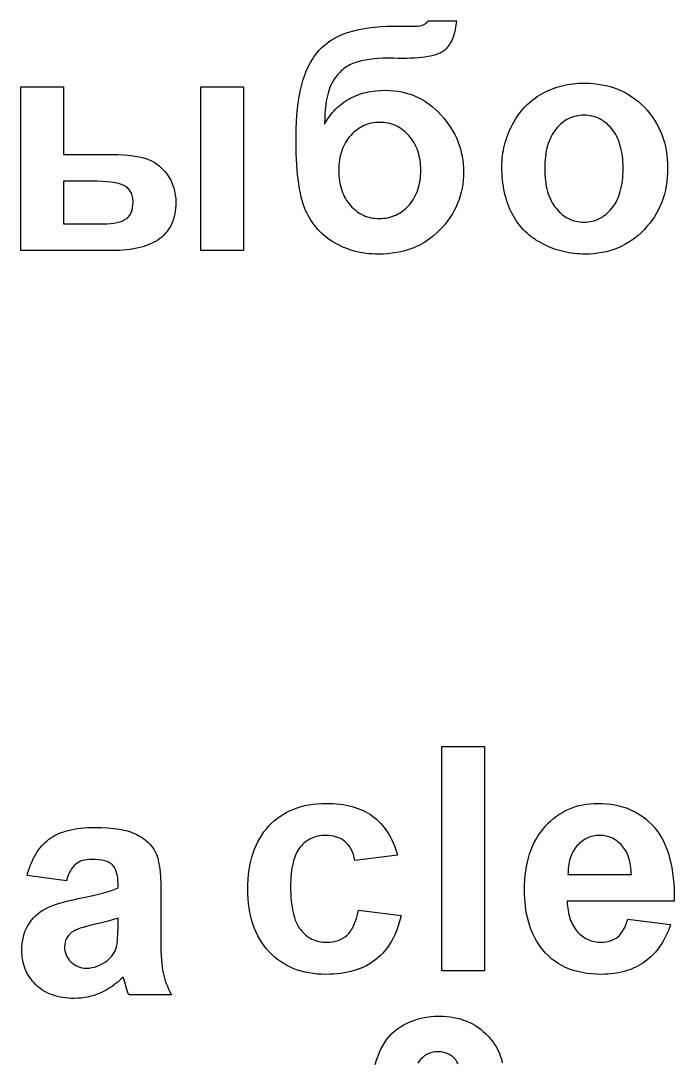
# Model space of a CAD drawing. Header units: metres. Extents: x -269 to 2726, y -36 to 1548.
# Drawn here: x -188.4 to -82.1, y 1047.6 to 1217.1 of the extents above; entities that cross this region are included whole.
import ezdxf

# ---------------------------------------------------------------- set-up
doc = ezdxf.new("R2010")
doc.units = ezdxf.units.M
doc.layers.add('Page1', color=7, linetype='CONTINUOUS')

msp = doc.modelspace()

# ---------------------------------------------------------------- linework, layer by layer
at = {"layer": 'Page1'}
for points in [[(-122.148384, 1217.083374), (-117.510704, 1217.083374), (-117.510704, 1217.083374), (-117.586418, 1216.354248), (-117.700356, 1215.670654), (-117.771652, 1215.345825), (-117.852501, 1215.032471), (-117.942902, 1214.730347), (-118.042854, 1214.439575), (-118.152367, 1214.160278), (-118.271431, 1213.892212), (-118.400047, 1213.63562), (-118.538216, 1213.390259), (-118.685936, 1213.156372), (-118.843216, 1212.933838), (-119.01004, 1212.722534), (-119.186424, 1212.522705), (-119.186424, 1212.522705), (-119.384178, 1212.334595), (-119.61512, 1212.158569), (-119.879257, 1211.994751), (-120.176575, 1211.84314), (-120.507088, 1211.703491), (-120.870781, 1211.57605), (-121.26767, 1211.460815), (-121.697746, 1211.357666), (-122.161011, 1211.266602), (-122.657471, 1211.187744), (-123.187111, 1211.120972), (-123.749947, 1211.066406), (-124.34597, 1211.023926), (-124.975174, 1210.99353), (-125.637573, 1210.975342), (-126.333168, 1210.969238), (-126.333168, 1210.969238), (-127.012512, 1210.976074), (-127.691864, 1210.99646), (-127.691864, 1210.99646), (-128.602188, 1210.99646), (-128.602188, 1210.99646), (-129.426071, 1210.984619), (-130.210678, 1210.949219), (-130.956024, 1210.890137), (-131.662079, 1210.807373), (-132.328873, 1210.70105), (-132.956375, 1210.571045), (-133.544617, 1210.417358), (-134.093582, 1210.240112), (-134.093582, 1210.240112), (-134.35524, 1210.140015), (-134.610916, 1210.028809), (-134.86058, 1209.906616), (-135.104248, 1209.773193), (-135.341934, 1209.628784), (-135.573608, 1209.473145), (-135.799286, 1209.306519), (-136.018967, 1209.128784), (-136.232651, 1208.939941), (-136.440338, 1208.740112), (-136.642029, 1208.529053), (-136.837723, 1208.306885), (-137.02742, 1208.07373), (-137.211121, 1207.829468), (-137.560516, 1207.307617), (-137.560516, 1207.307617), (-137.724152, 1207.025146), (-137.877625, 1206.721924), (-138.020935, 1206.397827), (-138.154099, 1206.052979), (-138.277115, 1205.687134), (-138.389969, 1205.300659), (-138.492661, 1204.893311), (-138.585205, 1204.465088), (-138.667587, 1204.016113), (-138.739822, 1203.546265), (-138.80191, 1203.055542), (-138.853836, 1202.544067), (-138.895599, 1202.011841), (-138.927216, 1201.458618), (-138.959976, 1200.289917), (-138.959976, 1200.289917), (-138.760483, 1200.629272), (-138.553787, 1200.957764), (-138.339859, 1201.275269), (-138.118713, 1201.581909), (-137.89035, 1201.877808), (-137.654785, 1202.16272), (-137.411987, 1202.436768), (-137.161972, 1202.699951), (-136.904739, 1202.952148), (-136.640289, 1203.193604), (-136.368622, 1203.424194), (-136.089737, 1203.643799), (-135.803635, 1203.852539), (-135.5103, 1204.050415), (-135.209763, 1204.237427), (-134.902008, 1204.413574), (-134.902008, 1204.413574), (-134.586929, 1204.578979), (-134.264404, 1204.733643), (-133.934464, 1204.877563), (-133.597092, 1205.010986), (-133.252289, 1205.133667), (-132.900055, 1205.245605), (-132.54039, 1205.347046), (-132.173294, 1205.437744), (-131.798767, 1205.5177), (-131.416809, 1205.587036), (-131.02742, 1205.645752), (-130.6306, 1205.693726), (-129.814682, 1205.75769), (-128.96904, 1205.779053), (-128.96904, 1205.779053), (-128.314697, 1205.763428), (-127.673004, 1205.716431), (-127.043961, 1205.638184), (-126.427567, 1205.528687), (-125.823822, 1205.387817), (-125.232727, 1205.215698), (-124.654282, 1205.012329), (-124.088486, 1204.777588), (-123.535339, 1204.511597), (-122.994843, 1204.214233), (-122.466995, 1203.88562), (-121.951797, 1203.525757), (-121.449249, 1203.134521), (-120.959351, 1202.712036), (-120.482094, 1202.258301), (-120.017494, 1201.773193), (-120.017494, 1201.773193), (-119.57354, 1201.267456), (-119.158226, 1200.751953), (-118.771553, 1200.22644), (-118.413528, 1199.691162), (-118.084137, 1199.145874), (-117.783394, 1198.590698), (-117.511292, 1198.025757), (-117.267838, 1197.450806), (-117.053017, 1196.865967), (-116.866844, 1196.271362), (-116.709312, 1195.666748), (-116.580421, 1195.052246), (-116.480171, 1194.427979), (-116.408569, 1193.793701), (-116.365601, 1193.149536), (-116.35128, 1192.495483), (-116.35128, 1192.495483), (-116.366234, 1191.814331), (-116.411079, 1191.145264), (-116.485825, 1190.488403), (-116.590469, 1189.843628), (-116.725014, 1189.21106), (-116.88945, 1188.590698), (-117.083794, 1187.982422), (-117.308029, 1187.38623), (-117.562164, 1186.802368), (-117.846199, 1186.230469), (-118.160133, 1185.670898), (-118.503967, 1185.123291), (-118.877693, 1184.588013), (-119.281319, 1184.064819), (-119.714851, 1183.553711), (-120.178276, 1183.054932), (-120.178276, 1183.054932), (-120.665794, 1182.577515), (-121.171608, 1182.130859), (-121.695717, 1181.715088), (-122.238113, 1181.330078), (-122.798805, 1180.97583), (-123.377792, 1180.652466), (-123.975067, 1180.359863), (-124.590637, 1180.098022), (-125.224503, 1179.867065), (-125.876656, 1179.666748), (-126.547104, 1179.497437), (-127.235847, 1179.358765), (-127.942886, 1179.250977), (-128.668213, 1179.17395), (-129.411835, 1179.127808), (-130.173752, 1179.112427), (-130.173752, 1179.112427), (-130.700165, 1179.120239), (-131.218521, 1179.144043), (-131.728821, 1179.183594), (-132.231033, 1179.238892), (-132.725189, 1179.310059), (-133.211273, 1179.397095), (-133.689301, 1179.499878), (-134.159256, 1179.61853), (-134.62114, 1179.75293), (-135.074951, 1179.903198), (-135.520706, 1180.069214), (-135.958389, 1180.251099), (-136.388016, 1180.448853), (-136.809555, 1180.662354), (-137.223038, 1180.891724), (-137.628448, 1181.136841), (-137.628448, 1181.136841), (-138.022675, 1181.395752), (-138.402588, 1181.66626), (-138.768188, 1181.948364), (-139.119476, 1182.242065), (-139.456451, 1182.547363), (-139.779129, 1182.86438), (-140.087479, 1183.192993), (-140.381516, 1183.533203), (-140.66124, 1183.885132), (-140.926651, 1184.248535), (-141.17775, 1184.623657), (-141.414551, 1185.010376), (-141.637024, 1185.408691), (-141.845184, 1185.818726), (-142.039047, 1186.240356), (-142.218582, 1186.673584), (-142.218582, 1186.673584), (-142.385574, 1187.130615), (-142.541809, 1187.623779), (-142.687256, 1188.152954), (-142.82193, 1188.718262), (-142.945831, 1189.31958), (-143.05896, 1189.957031), (-143.161316, 1190.630493), (-143.252884, 1191.340088), (-143.333694, 1192.085693), (-143.403732, 1192.867432), (-143.462982, 1193.685181), (-143.511459, 1194.539063), (-143.549179, 1195.429077), (-143.576111, 1196.355103), (-143.597656, 1198.315308), (-143.597656, 1198.315308), (-143.583847, 1199.487671), (-143.542389, 1200.618164), (-143.473312, 1201.706665), (-143.376587, 1202.753174), (-143.252228, 1203.75769), (-143.10025, 1204.720215), (-142.920624, 1205.640869), (-142.713379, 1206.519531), (-142.478485, 1207.356201), (-142.215958, 1208.151001), (-141.925812, 1208.903687), (-141.608017, 1209.614502), (-141.262589, 1210.283325), (-140.889542, 1210.910278), (-140.692642, 1211.208008), (-140.488846, 1211.495117), (-140.278137, 1211.771851), (-140.060516, 1212.038086), (-140.060516, 1212.038086), (-139.83429, 1212.295044), (-139.597763, 1212.543823), (-139.350937, 1212.784302), (-139.093796, 1213.016846), (-138.826355, 1213.241089), (-138.548599, 1213.457153), (-138.260544, 1213.665161), (-137.962189, 1213.86499), (-137.653519, 1214.056641), (-137.334549, 1214.240112), (-137.00528, 1214.415527), (-136.665695, 1214.582642), (-136.315811, 1214.741699), (-135.955612, 1214.892578), (-135.204315, 1215.169922), (-134.411789, 1215.414551), (-133.578049, 1215.626587), (-132.703094, 1215.80603), (-131.786911, 1215.952881), (-130.829514, 1216.067017), (-129.830887, 1216.14856), (-128.791046, 1216.19751), (-127.709976, 1216.213867), (-127.709976, 1216.213867), (-124.136604, 1216.213867), (-124.136604, 1216.213867), (-123.780586, 1216.227417), (-123.455276, 1216.268188), (-123.160683, 1216.336182), (-122.896797, 1216.431274), (-122.663628, 1216.553467), (-122.461166, 1216.703003), (-122.289421, 1216.879639), (-122.148384, 1217.083374)], [(-110.102005, 1193.401367), (-110.095383, 1193.839233), (-110.0755, 1194.275269), (-110.042374, 1194.709595), (-109.996002, 1195.142212), (-109.936371, 1195.572998), (-109.863487, 1196.001953), (-109.777359, 1196.429199), (-109.677979, 1196.854736), (-109.565346, 1197.278442), (-109.439468, 1197.700317), (-109.300331, 1198.120483), (-109.147949, 1198.53894), (-108.982315, 1198.955566), (-108.803429, 1199.370361), (-108.61129, 1199.783447), (-108.405899, 1200.194824), (-108.405899, 1200.194824), (-108.188362, 1200.599243), (-107.959763, 1200.991455), (-107.720108, 1201.371582), (-107.469391, 1201.739502), (-107.207619, 1202.095337), (-106.934792, 1202.438965), (-106.650909, 1202.770508), (-106.355972, 1203.089966), (-106.049973, 1203.397217), (-105.732918, 1203.692383), (-105.4048, 1203.975464), (-105.065636, 1204.246338), (-104.715408, 1204.505005), (-104.354118, 1204.751587), (-103.981781, 1204.986084), (-103.598381, 1205.208374), (-103.598381, 1205.208374), (-103.206604, 1205.417847), (-102.809135, 1205.613892), (-102.405968, 1205.796387), (-101.997101, 1205.965332), (-101.582542, 1206.120728), (-101.162285, 1206.262695), (-100.736328, 1206.391113), (-100.30468, 1206.505981), (-99.867332, 1206.6073), (-99.424286, 1206.69519), (-98.975548, 1206.769531), (-98.521111, 1206.830322), (-98.060974, 1206.877686), (-97.595139, 1206.911499), (-97.123611, 1206.931763), (-96.646393, 1206.938477), (-96.646393, 1206.938477), (-95.914246, 1206.923096), (-95.198776, 1206.877197), (-94.499992, 1206.800537), (-93.817894, 1206.693359), (-93.152481, 1206.55542), (-92.503746, 1206.386963), (-91.871696, 1206.187744), (-91.256332, 1205.958008), (-90.657646, 1205.69751), (-90.075645, 1205.406372), (-89.51033, 1205.084717), (-88.961693, 1204.7323), (-88.429741, 1204.349243), (-87.914467, 1203.935669), (-87.415886, 1203.491333), (-86.933983, 1203.016357), (-86.933983, 1203.016357), (-86.47522, 1202.518066), (-86.046051, 1202.00354), (-85.646484, 1201.472778), (-85.276512, 1200.926025), (-84.936142, 1200.362915), (-84.625366, 1199.783691), (-84.344185, 1199.188354), (-84.092606, 1198.576782), (-83.870628, 1197.949097), (-83.678238, 1197.305298), (-83.515457, 1196.645264), (-83.382263, 1195.968994), (-83.278671, 1195.276611), (-83.204681, 1194.567993), (-83.160286, 1193.843262), (-83.145485, 1193.102417), (-83.145485, 1193.102417), (-83.160423, 1192.355347), (-83.205246, 1191.624268), (-83.279945, 1190.909546), (-83.384529, 1190.210815), (-83.51899, 1189.52832), (-83.683334, 1188.861938), (-83.877563, 1188.21167), (-84.101669, 1187.577637), (-84.355652, 1186.959717), (-84.639519, 1186.35791), (-84.953262, 1185.772339), (-85.29689, 1185.202881), (-85.670403, 1184.649536), (-86.073792, 1184.112427), (-86.507065, 1183.591431), (-86.970215, 1183.086548), (-86.970215, 1183.086548), (-87.456047, 1182.605347), (-87.957352, 1182.155151), (-88.474144, 1181.735962), (-89.006416, 1181.3479), (-89.554169, 1180.990845), (-90.117393, 1180.664795), (-90.696106, 1180.369873), (-91.290298, 1180.105957), (-91.899971, 1179.873047), (-92.525116, 1179.671265), (-93.165749, 1179.500488), (-93.821861, 1179.360718), (-94.493446, 1179.252075), (-95.180519, 1179.174438), (-95.883072, 1179.12793), (-96.601097, 1179.112427), (-96.601097, 1179.112427), (-97.048195, 1179.118896), (-97.492744, 1179.138306), (-97.934746, 1179.170532), (-98.374199, 1179.21582), (-98.811104, 1179.274048), (-99.245461, 1179.345215), (-99.677269, 1179.429199), (-100.106537, 1179.526245), (-100.533249, 1179.636108), (-100.95742, 1179.759033), (-101.379036, 1179.894775), (-101.798111, 1180.043579), (-102.214638, 1180.2052), (-102.628616, 1180.379761), (-103.040047, 1180.567261), (-103.448929, 1180.7677), (-103.448929, 1180.7677), (-103.850426, 1180.980713), (-104.239693, 1181.205688), (-104.616737, 1181.442627), (-104.98156, 1181.69165), (-105.33416, 1181.952759), (-105.67453, 1182.22583), (-106.002678, 1182.510864), (-106.318604, 1182.807983), (-106.622307, 1183.117188), (-106.91378, 1183.438477), (-107.193024, 1183.771606), (-107.460052, 1184.116943), (-107.714851, 1184.474243), (-107.957428, 1184.843506), (-108.187775, 1185.224854), (-108.405899, 1185.618286), (-108.405899, 1185.618286), (-108.61129, 1186.023071), (-108.803429, 1186.438843), (-108.982315, 1186.865479), (-109.147949, 1187.302979), (-109.300331, 1187.751221), (-109.439468, 1188.210571), (-109.565346, 1188.680664), (-109.677979, 1189.161621), (-109.777359, 1189.653564), (-109.863487, 1190.15625), (-109.936371, 1190.669922), (-109.996002, 1191.194458), (-110.042374, 1191.729858), (-110.0755, 1192.276123), (-110.095383, 1192.833252), (-110.102005, 1193.401367)], [(-188.35997, 1206.358765), (-181.403458, 1206.358765), (-181.403458, 1195.344238), (-174.48317, 1195.344238), (-174.48317, 1195.344238), (-173.494293, 1195.334961), (-172.565704, 1195.307251), (-171.697418, 1195.260864), (-170.88942, 1195.195923), (-170.141708, 1195.112549), (-169.4543, 1195.010498), (-168.827164, 1194.890015), (-168.260345, 1194.750977), (-168.260345, 1194.750977), (-167.994583, 1194.671387), (-167.733994, 1194.580811), (-167.478561, 1194.47937), (-167.228302, 1194.366943), (-166.9832, 1194.243774), (-166.743271, 1194.109497), (-166.508499, 1193.964355), (-166.278915, 1193.80835), (-166.054474, 1193.641479), (-165.835205, 1193.463623), (-165.621109, 1193.27478), (-165.41217, 1193.075073), (-165.009796, 1192.642944), (-164.628098, 1192.167236), (-164.628098, 1192.167236), (-164.448212, 1191.915649), (-164.279922, 1191.658569), (-164.123245, 1191.395996), (-163.97818, 1191.12793), (-163.844727, 1190.85437), (-163.722855, 1190.575317), (-163.61261, 1190.290771), (-163.513962, 1190.00061), (-163.426926, 1189.705078), (-163.351486, 1189.403931), (-163.287659, 1189.097412), (-163.235428, 1188.785278), (-163.194809, 1188.467773), (-163.165802, 1188.144653), (-163.148392, 1187.81604), (-163.142578, 1187.481934), (-163.142578, 1187.481934), (-163.152771, 1187.004272), (-163.18335, 1186.541748), (-163.234299, 1186.094238), (-163.305634, 1185.661743), (-163.397339, 1185.244263), (-163.50943, 1184.841919), (-163.641907, 1184.45459), (-163.794754, 1184.082397), (-163.967987, 1183.72522), (-164.161606, 1183.383057), (-164.375595, 1183.055908), (-164.60997, 1182.743896), (-164.864731, 1182.446899), (-165.139862, 1182.165039), (-165.435379, 1181.898193), (-165.751282, 1181.646362), (-165.751282, 1181.646362), (-166.08754, 1181.409668), (-166.444138, 1181.188354), (-166.821091, 1180.982178), (-167.218384, 1180.791382), (-167.636032, 1180.615845), (-168.07402, 1180.455444), (-168.532349, 1180.310425), (-169.011017, 1180.180664), (-169.51004, 1180.066162), (-170.029404, 1179.966919), (-170.569107, 1179.882935), (-171.129166, 1179.814209), (-171.709564, 1179.760864), (-172.310318, 1179.722656), (-172.931396, 1179.699707), (-173.572845, 1179.692139), (-173.572845, 1179.692139), (-188.35997, 1179.692139), (-188.35997, 1179.692139), (-188.35997, 1206.358765)], [(-159.08461, 1206.358765), (-152.128098, 1206.358765), (-152.128098, 1179.692139), (-159.08461, 1179.692139), (-159.08461, 1179.692139), (-159.08461, 1206.358765)], [(-103.145485, 1193.025391), (-103.138283, 1192.506104), (-103.116684, 1192.002197), (-103.080681, 1191.513794), (-103.030281, 1191.040771), (-102.965477, 1190.58313), (-102.886269, 1190.141113), (-102.792664, 1189.714355), (-102.684662, 1189.303223), (-102.562256, 1188.907349), (-102.425446, 1188.5271), (-102.274239, 1188.162109), (-102.108627, 1187.812744), (-101.928619, 1187.47876), (-101.734207, 1187.160156), (-101.525398, 1186.857056), (-101.302185, 1186.569336), (-101.302185, 1186.569336), (-101.068413, 1186.298218), (-100.827919, 1186.044434), (-100.580696, 1185.808228), (-100.326759, 1185.5896), (-100.066093, 1185.388306), (-99.798706, 1185.20459), (-99.524597, 1185.038452), (-99.243767, 1184.889648), (-98.956207, 1184.758423), (-98.661926, 1184.644775), (-98.360931, 1184.548462), (-98.053207, 1184.469727), (-97.738762, 1184.408569), (-97.417595, 1184.364746), (-97.089699, 1184.338501), (-96.755089, 1184.329834), (-96.755089, 1184.329834), (-96.420525, 1184.338501), (-96.092789, 1184.364746), (-95.771889, 1184.408569), (-95.457817, 1184.469727), (-95.150566, 1184.548462), (-94.850151, 1184.644775), (-94.556564, 1184.758423), (-94.269806, 1184.889648), (-93.989876, 1185.038452), (-93.716774, 1185.20459), (-93.4505, 1185.388306), (-93.191055, 1185.5896), (-92.938438, 1185.808228), (-92.692657, 1186.044434), (-92.453697, 1186.298218), (-92.221573, 1186.569336), (-92.221573, 1186.569336), (-92.000008, 1186.8573), (-91.792732, 1187.161011), (-91.599754, 1187.480591), (-91.421074, 1187.816162), (-91.256683, 1188.16748), (-91.10659, 1188.534668), (-90.970795, 1188.917847), (-90.849289, 1189.316772), (-90.742081, 1189.731567), (-90.649162, 1190.162354), (-90.570541, 1190.608887), (-90.506218, 1191.071289), (-90.456184, 1191.549683), (-90.420448, 1192.043823), (-90.39901, 1192.553833), (-90.391861, 1193.079834), (-90.391861, 1193.079834), (-90.39901, 1193.592529), (-90.420448, 1194.090332), (-90.456184, 1194.572998), (-90.506218, 1195.040649), (-90.570541, 1195.493408), (-90.649162, 1195.93103), (-90.742081, 1196.353638), (-90.849289, 1196.76123), (-90.970795, 1197.153931), (-91.10659, 1197.531494), (-91.256683, 1197.894043), (-91.421074, 1198.241577), (-91.599754, 1198.574097), (-91.792732, 1198.891602), (-92.000008, 1199.194092), (-92.221573, 1199.481445), (-92.221573, 1199.481445), (-92.453697, 1199.752686), (-92.692657, 1200.006348), (-92.938438, 1200.242554), (-93.191055, 1200.461304), (-93.4505, 1200.662476), (-93.716774, 1200.846191), (-93.989876, 1201.012451), (-94.269806, 1201.161133), (-94.556564, 1201.292358), (-94.850151, 1201.406128), (-95.150566, 1201.502319), (-95.457817, 1201.581055), (-95.771889, 1201.642334), (-96.092789, 1201.686035), (-96.420525, 1201.71228), (-96.755089, 1201.721069), (-96.755089, 1201.721069), (-97.089699, 1201.71228), (-97.417595, 1201.686035), (-97.738762, 1201.642334), (-98.053207, 1201.581055), (-98.360931, 1201.502319), (-98.661926, 1201.406128), (-98.956207, 1201.292358), (-99.243767, 1201.161133), (-99.524597, 1201.012451), (-99.798706, 1200.846191), (-100.066093, 1200.662476), (-100.326759, 1200.461304), (-100.580696, 1200.242554), (-100.827919, 1200.006348), (-101.068413, 1199.752686), (-101.302185, 1199.481445), (-101.302185, 1199.481445), (-101.525398, 1199.193848), (-101.734207, 1198.890747), (-101.928619, 1198.572144), (-102.108627, 1198.238159), (-102.274239, 1197.888672), (-102.425446, 1197.523804), (-102.562256, 1197.143433), (-102.684662, 1196.747681), (-102.792664, 1196.336426), (-102.886269, 1195.90979), (-102.965477, 1195.467651), (-103.030281, 1195.010132), (-103.080681, 1194.537109), (-103.116684, 1194.048706), (-103.138283, 1193.5448), (-103.145485, 1193.025391)], [(-136.641129, 1192.749146), (-136.633713, 1192.302734), (-136.61142, 1191.868042), (-136.574265, 1191.44519), (-136.522247, 1191.034058), (-136.455383, 1190.634766), (-136.373642, 1190.247314), (-136.277054, 1189.87146), (-136.165588, 1189.507568), (-136.039276, 1189.155396), (-135.898102, 1188.814941), (-135.742065, 1188.486328), (-135.571167, 1188.169556), (-135.385406, 1187.864502), (-135.184784, 1187.571167), (-134.969299, 1187.289673), (-134.738968, 1187.02002), (-134.738968, 1187.02002), (-134.497849, 1186.764404), (-134.250046, 1186.525391), (-133.99556, 1186.302734), (-133.734375, 1186.09668), (-133.466507, 1185.906982), (-133.191956, 1185.733887), (-132.910721, 1185.577271), (-132.622787, 1185.437134), (-132.328186, 1185.313477), (-132.026871, 1185.206299), (-131.718887, 1185.115601), (-131.404221, 1185.041382), (-131.082855, 1184.983643), (-130.754807, 1184.942505), (-130.420059, 1184.917725), (-130.078629, 1184.909546), (-130.078629, 1184.909546), (-129.71199, 1184.917969), (-129.353638, 1184.943604), (-129.003616, 1184.986328), (-128.661911, 1185.046021), (-128.328522, 1185.122925), (-128.003433, 1185.216797), (-127.686676, 1185.327759), (-127.378227, 1185.455811), (-127.078094, 1185.600952), (-126.786278, 1185.763062), (-126.502769, 1185.942383), (-126.227585, 1186.138672), (-125.960709, 1186.352051), (-125.702148, 1186.58252), (-125.451904, 1186.830078), (-125.209976, 1187.094727), (-125.209976, 1187.094727), (-124.979637, 1187.372803), (-124.764153, 1187.660645), (-124.563538, 1187.958374), (-124.377777, 1188.265869), (-124.206879, 1188.583252), (-124.050842, 1188.9104), (-123.90966, 1189.247314), (-123.783348, 1189.594116), (-123.67189, 1189.950806), (-123.575294, 1190.317261), (-123.493561, 1190.693481), (-123.426689, 1191.079468), (-123.37468, 1191.475464), (-123.337524, 1191.881104), (-123.315231, 1192.296631), (-123.3078, 1192.722046), (-123.3078, 1192.722046), (-123.315338, 1193.156616), (-123.337952, 1193.580566), (-123.375633, 1193.993896), (-123.428391, 1194.396606), (-123.496216, 1194.788696), (-123.579117, 1195.170166), (-123.677094, 1195.541016), (-123.790138, 1195.901367), (-123.918259, 1196.250977), (-124.061455, 1196.590088), (-124.219719, 1196.918457), (-124.393059, 1197.236206), (-124.581474, 1197.543457), (-124.784958, 1197.840088), (-125.003517, 1198.125977), (-125.237152, 1198.401367), (-125.237152, 1198.401367), (-125.481857, 1198.662964), (-125.733643, 1198.907715), (-125.9925, 1199.135498), (-126.258438, 1199.346436), (-126.531448, 1199.540527), (-126.811539, 1199.717773), (-127.098701, 1199.878174), (-127.392944, 1200.021606), (-127.694267, 1200.148193), (-128.002655, 1200.257813), (-128.31813, 1200.350708), (-128.640686, 1200.426636), (-128.970306, 1200.485718), (-129.307007, 1200.527954), (-129.650787, 1200.553223), (-130.001648, 1200.561646), (-130.001648, 1200.561646), (-130.342682, 1200.553345), (-130.677383, 1200.528564), (-131.005753, 1200.487061), (-131.327789, 1200.429077), (-131.643494, 1200.354492), (-131.95285, 1200.263306), (-132.25589, 1200.155518), (-132.552597, 1200.03125), (-132.842957, 1199.890259), (-133.126999, 1199.732788), (-133.404694, 1199.558716), (-133.676071, 1199.368164), (-133.941101, 1199.160889), (-134.199799, 1198.937134), (-134.452164, 1198.696777), (-134.698196, 1198.439819), (-134.698196, 1198.439819), (-134.933472, 1198.168945), (-135.15358, 1197.886719), (-135.35849, 1197.593262), (-135.548233, 1197.288452), (-135.722794, 1196.972412), (-135.882172, 1196.64502), (-136.026382, 1196.306274), (-136.155396, 1195.956299), (-136.269241, 1195.594971), (-136.367905, 1195.22229), (-136.451401, 1194.838379), (-136.519699, 1194.443115), (-136.57283, 1194.036621), (-136.610779, 1193.618774), (-136.633545, 1193.189575), (-136.641129, 1192.749146)], [(-181.403458, 1184.039917), (-174.917953, 1184.039917), (-174.917953, 1184.039917), (-174.306717, 1184.052856), (-173.738861, 1184.091431), (-173.214371, 1184.155884), (-172.733276, 1184.245972), (-172.295563, 1184.361938), (-171.901215, 1184.50354), (-171.550262, 1184.671021), (-171.242676, 1184.864258), (-171.242676, 1184.864258), (-171.104202, 1184.971313), (-170.974655, 1185.086426), (-170.854034, 1185.209595), (-170.742371, 1185.34082), (-170.639618, 1185.480225), (-170.545807, 1185.627563), (-170.460938, 1185.783081), (-170.384995, 1185.946655), (-170.259918, 1186.297852), (-170.170578, 1186.681396), (-170.116974, 1187.09729), (-170.099106, 1187.54541), (-170.099106, 1187.54541), (-170.104889, 1187.788452), (-170.122208, 1188.021729), (-170.151093, 1188.245361), (-170.191528, 1188.459106), (-170.243515, 1188.663086), (-170.307053, 1188.8573), (-170.382141, 1189.04187), (-170.468781, 1189.216553), (-170.566986, 1189.38147), (-170.676727, 1189.536743), (-170.798035, 1189.682129), (-170.930878, 1189.817749), (-171.075287, 1189.943726), (-171.231247, 1190.059814), (-171.398758, 1190.166138), (-171.57782, 1190.262695), (-171.57782, 1190.262695), (-171.771835, 1190.351563), (-171.984192, 1190.434692), (-172.463943, 1190.58374), (-173.01709, 1190.709839), (-173.6436, 1190.812988), (-174.343506, 1190.893311), (-175.116806, 1190.950562), (-175.96347, 1190.984985), (-176.88353, 1190.99646), (-176.88353, 1190.99646), (-181.403458, 1190.99646), (-181.403458, 1190.99646), (-181.403458, 1184.039917)], [(-119.897926, 1062.480225), (-119.897926, 1099.001953), (-112.941406, 1099.001953), (-112.941406, 1062.480225), (-112.941406, 1062.480225), (-119.897926, 1062.480225)], [(-127.083435, 1081.320801), (-134.039963, 1080.451172), (-134.039963, 1080.451172), (-134.139771, 1080.939575), (-134.26712, 1081.396851), (-134.421982, 1081.822998), (-134.604385, 1082.21814), (-134.814301, 1082.582153), (-135.051758, 1082.915161), (-135.316742, 1083.217041), (-135.609253, 1083.487915), (-135.609253, 1083.487915), (-135.92688, 1083.727295), (-136.267227, 1083.934692), (-136.630295, 1084.110229), (-137.016068, 1084.253906), (-137.424561, 1084.365601), (-137.855774, 1084.445313), (-138.309692, 1084.493286), (-138.786331, 1084.509155), (-138.786331, 1084.509155), (-139.107162, 1084.501709), (-139.419754, 1084.47937), (-139.724106, 1084.442017), (-140.020203, 1084.389771), (-140.30806, 1084.32251), (-140.587662, 1084.240479), (-140.859039, 1084.143433), (-141.122162, 1084.031372), (-141.377045, 1083.904419), (-141.623672, 1083.762573), (-141.862061, 1083.605835), (-142.092209, 1083.434082), (-142.314117, 1083.247437), (-142.527771, 1083.045898), (-142.733185, 1082.829346), (-142.930359, 1082.598022), (-142.930359, 1082.598022), (-143.117371, 1082.348999), (-143.292328, 1082.080078), (-143.4552, 1081.791016), (-143.606018, 1081.481812), (-143.744781, 1081.15271), (-143.87146, 1080.803467), (-143.986084, 1080.434082), (-144.088638, 1080.0448), (-144.179138, 1079.635376), (-144.257568, 1079.205811), (-144.323929, 1078.756226), (-144.37822, 1078.286621), (-144.420441, 1077.796997), (-144.450607, 1077.287231), (-144.468704, 1076.757446), (-144.474747, 1076.20752), (-144.474747, 1076.20752), (-144.468491, 1075.596802), (-144.449722, 1075.008911), (-144.418457, 1074.443726), (-144.37468, 1073.901489), (-144.31839, 1073.381958), (-144.249603, 1072.885376), (-144.168304, 1072.411499), (-144.074493, 1071.960449), (-143.96817, 1071.532349), (-143.84935, 1071.126953), (-143.718018, 1070.744385), (-143.574173, 1070.384644), (-143.417831, 1070.047852), (-143.248978, 1069.733765), (-143.067612, 1069.442505), (-142.873749, 1069.174072), (-142.873749, 1069.174072), (-142.669342, 1068.925049), (-142.456406, 1068.692139), (-142.234924, 1068.47522), (-142.004883, 1068.274536), (-141.766312, 1068.089722), (-141.519196, 1067.921021), (-141.263519, 1067.768433), (-140.999313, 1067.631958), (-140.726547, 1067.511475), (-140.445251, 1067.406982), (-140.155411, 1067.318726), (-139.85701, 1067.24646), (-139.550079, 1067.190186), (-139.234604, 1067.150024), (-138.910568, 1067.125977), (-138.578003, 1067.11792), (-138.578003, 1067.11792), (-138.085541, 1067.13623), (-137.615875, 1067.191284), (-137.168991, 1067.283203), (-136.744888, 1067.411743), (-136.343582, 1067.577026), (-135.965057, 1067.778931), (-135.609329, 1068.0177), (-135.276367, 1068.293213), (-135.276367, 1068.293213), (-135.118546, 1068.446655), (-134.966629, 1068.613403), (-134.820618, 1068.793335), (-134.680527, 1068.986572), (-134.546341, 1069.192871), (-134.41806, 1069.412476), (-134.17923, 1069.891357), (-133.96402, 1070.422974), (-133.772461, 1071.007568), (-133.604538, 1071.64502), (-133.460251, 1072.335327), (-133.460251, 1072.335327), (-126.503723, 1071.465698), (-126.503723, 1071.465698), (-126.645012, 1070.883179), (-126.801651, 1070.318726), (-126.97364, 1069.772339), (-127.160995, 1069.244141), (-127.363701, 1068.734009), (-127.581764, 1068.241943), (-127.815186, 1067.767944), (-128.063965, 1067.312012), (-128.328094, 1066.874268), (-128.607574, 1066.45459), (-128.90242, 1066.053101), (-129.212631, 1065.669556), (-129.538177, 1065.304199), (-129.879089, 1064.956909), (-130.235367, 1064.627808), (-130.606979, 1064.316772), (-130.606979, 1064.316772), (-130.99437, 1064.02417), (-131.397934, 1063.750366), (-131.817657, 1063.495605), (-132.253555, 1063.259644), (-132.705627, 1063.04248), (-133.173859, 1062.84436), (-133.658264, 1062.665039), (-134.158844, 1062.504517), (-134.675583, 1062.363037), (-135.208511, 1062.240234), (-135.757599, 1062.136475), (-136.322845, 1062.051514), (-136.904282, 1061.985474), (-137.501877, 1061.938232), (-138.115631, 1061.909912), (-138.745575, 1061.900513), (-138.745575, 1061.900513), (-139.46048, 1061.914917), (-140.157059, 1061.958008), (-140.835312, 1062.030029), (-141.495239, 1062.130737), (-142.136826, 1062.260254), (-142.760101, 1062.418579), (-143.365036, 1062.605713), (-143.951645, 1062.821533), (-144.519928, 1063.066284), (-145.06987, 1063.339722), (-145.601501, 1063.641968), (-146.114792, 1063.9729), (-146.609772, 1064.332764), (-147.086411, 1064.721313), (-147.544724, 1065.138672), (-147.984711, 1065.584839), (-147.984711, 1065.584839), (-148.402054, 1066.056396), (-148.792496, 1066.550171), (-149.155991, 1067.06604), (-149.492569, 1067.604004), (-149.802231, 1068.164185), (-150.084946, 1068.74646), (-150.340744, 1069.35083), (-150.569626, 1069.977417), (-150.771576, 1070.626099), (-150.946594, 1071.296875), (-151.094681, 1071.989746), (-151.215851, 1072.704834), (-151.310089, 1073.442017), (-151.377411, 1074.201294), (-151.417801, 1074.982788), (-151.431259, 1075.786377), (-151.431259, 1075.786377), (-151.417877, 1076.599243), (-151.377731, 1077.389282), (-151.310806, 1078.156494), (-151.217133, 1078.900879), (-151.09668, 1079.622437), (-150.949463, 1080.321167), (-150.775467, 1080.997192), (-150.574722, 1081.650269), (-150.347198, 1082.280518), (-150.092911, 1082.888062), (-149.811859, 1083.472656), (-149.504044, 1084.034546), (-149.169449, 1084.573486), (-148.80809, 1085.089722), (-148.419968, 1085.583008), (-148.005081, 1086.053589), (-148.005081, 1086.053589), (-147.567398, 1086.498413), (-147.110855, 1086.914429), (-146.635483, 1087.30188), (-146.141266, 1087.660522), (-145.628204, 1087.990479), (-145.096313, 1088.29187), (-144.545563, 1088.564453), (-143.975983, 1088.80835), (-143.387558, 1089.02356), (-142.780304, 1089.210083), (-142.15419, 1089.36792), (-141.509247, 1089.49707), (-140.845459, 1089.597412), (-140.162827, 1089.669189), (-139.461349, 1089.71228), (-138.741043, 1089.726563), (-138.741043, 1089.726563), (-138.150879, 1089.718506), (-137.576035, 1089.694092), (-137.01651, 1089.653564), (-136.472305, 1089.596802), (-135.94342, 1089.523804), (-135.429855, 1089.43457), (-134.931625, 1089.329102), (-134.4487, 1089.207397), (-133.981094, 1089.06958), (-133.528824, 1088.915405), (-133.091858, 1088.745117), (-132.670227, 1088.558472), (-132.263901, 1088.355713), (-131.87291, 1088.136719), (-131.497238, 1087.901489), (-131.136871, 1087.650024), (-131.136871, 1087.650024), (-130.79039, 1087.381958), (-130.456329, 1087.096924), (-130.134674, 1086.7948), (-129.825455, 1086.475708), (-129.528641, 1086.139648), (-129.244263, 1085.786621), (-128.97229, 1085.416504), (-128.712738, 1085.029419), (-128.465607, 1084.625366), (-128.230896, 1084.204346), (-128.008606, 1083.766235), (-127.798729, 1083.311157), (-127.60128, 1082.839111), (-127.416245, 1082.349976), (-127.243629, 1081.843872), (-127.083435, 1081.320801)], [(-89.628365, 1070.885986), (-82.671844, 1070.016479), (-82.671844, 1070.016479), (-82.841965, 1069.527954), (-83.023972, 1069.054199), (-83.217865, 1068.595215), (-83.423653, 1068.151123), (-83.641327, 1067.72168), (-83.870888, 1067.307129), (-84.112343, 1066.907349), (-84.365685, 1066.522339), (-84.630913, 1066.1521), (-84.908028, 1065.796753), (-85.197037, 1065.456055), (-85.497932, 1065.130249), (-85.810715, 1064.819214), (-86.135384, 1064.522949), (-86.471947, 1064.241455), (-86.820389, 1063.974731), (-86.820389, 1063.974731), (-87.180344, 1063.723633), (-87.551399, 1063.488647), (-87.933571, 1063.269897), (-88.326843, 1063.067261), (-88.731232, 1062.880859), (-89.146736, 1062.710815), (-89.573341, 1062.556763), (-90.011063, 1062.419067), (-90.459892, 1062.297485), (-90.91983, 1062.192139), (-91.390884, 1062.103027), (-91.873039, 1062.030151), (-92.36631, 1061.973389), (-92.870689, 1061.932861), (-93.386185, 1061.908569), (-93.912781, 1061.900513), (-93.912781, 1061.900513), (-94.741486, 1061.918213), (-95.542793, 1061.971436), (-96.316719, 1062.060059), (-97.063263, 1062.184082), (-97.78241, 1062.343628), (-98.474182, 1062.538696), (-99.138557, 1062.769165), (-99.775558, 1063.035034), (-100.385162, 1063.336304), (-100.967384, 1063.673218), (-101.522224, 1064.04541), (-102.049675, 1064.453125), (-102.549736, 1064.896362), (-103.022415, 1065.374878), (-103.467705, 1065.889038), (-103.885612, 1066.438599), (-103.885612, 1066.438599), (-104.194923, 1066.900024), (-104.484283, 1067.376465), (-104.753693, 1067.867798), (-105.003136, 1068.374146), (-105.232628, 1068.895386), (-105.442169, 1069.431519), (-105.631744, 1069.982544), (-105.801369, 1070.548584), (-105.951042, 1071.129517), (-106.08075, 1071.725464), (-106.190506, 1072.336182), (-106.280312, 1072.962036), (-106.350159, 1073.602661), (-106.400047, 1074.258301), (-106.429977, 1074.928833), (-106.439957, 1075.614258), (-106.439957, 1075.614258), (-106.426727, 1076.430176), (-106.387024, 1077.223633), (-106.320862, 1077.994751), (-106.228226, 1078.743408), (-106.109131, 1079.469604), (-105.963562, 1080.173462), (-105.791534, 1080.854858), (-105.59304, 1081.513794), (-105.368073, 1082.150391), (-105.116646, 1082.764526), (-104.838753, 1083.356323), (-104.534386, 1083.925659), (-104.20356, 1084.472534), (-103.846268, 1084.99707), (-103.462502, 1085.499146), (-103.052277, 1085.978882), (-103.052277, 1085.978882), (-102.621826, 1086.432617), (-102.177406, 1086.857178), (-101.719002, 1087.252441), (-101.246628, 1087.61853), (-100.760277, 1087.9552), (-100.259941, 1088.262573), (-99.745636, 1088.540771), (-99.217361, 1088.789673), (-98.675102, 1089.009277), (-98.118866, 1089.199585), (-97.54866, 1089.360596), (-96.96447, 1089.49231), (-96.36631, 1089.594849), (-95.754173, 1089.667969), (-95.128059, 1089.711914), (-94.487968, 1089.726563), (-94.487968, 1089.726563), (-93.770096, 1089.711304), (-93.071419, 1089.665283), (-92.391937, 1089.588745), (-91.731651, 1089.481445), (-91.090561, 1089.343628), (-90.468666, 1089.175049), (-89.865967, 1088.97583), (-89.282463, 1088.746094), (-88.718155, 1088.485596), (-88.173035, 1088.194458), (-87.647118, 1087.872803), (-87.140396, 1087.520386), (-86.652863, 1087.137329), (-86.184532, 1086.723755), (-85.73539, 1086.279419), (-85.30545, 1085.804443), (-85.30545, 1085.804443), (-84.898819, 1085.297852), (-84.51963, 1084.758667), (-84.167885, 1084.18689), (-83.843575, 1083.582397), (-83.546707, 1082.945435), (-83.277275, 1082.275757), (-83.035286, 1081.573364), (-82.820732, 1080.838501), (-82.633621, 1080.070923), (-82.473946, 1079.270752), (-82.341713, 1078.437866), (-82.236916, 1077.57251), (-82.159561, 1076.674438), (-82.10965, 1075.743774), (-82.087166, 1074.780518), (-82.092133, 1073.784546), (-82.092133, 1073.784546), (-99.483437, 1073.784546), (-99.483437, 1073.784546), (-99.468536, 1073.395386), (-99.441971, 1073.017334), (-99.403717, 1072.650024), (-99.35379, 1072.293823), (-99.292191, 1071.948486), (-99.218918, 1071.614136), (-99.133965, 1071.290771), (-99.037331, 1070.978271), (-98.929024, 1070.676758), (-98.809044, 1070.38623), (-98.677383, 1070.106567), (-98.53405, 1069.838013), (-98.379036, 1069.580322), (-98.212349, 1069.333496), (-98.033981, 1069.097778), (-97.843941, 1068.872925), (-97.843941, 1068.872925), (-97.645058, 1068.6604), (-97.440155, 1068.461548), (-97.22924, 1068.276489), (-97.012306, 1068.105103), (-96.78936, 1067.947388), (-96.560402, 1067.803467), (-96.325424, 1067.673218), (-96.084435, 1067.556641), (-95.837425, 1067.453857), (-95.584404, 1067.364624), (-95.325371, 1067.289307), (-95.060318, 1067.227539), (-94.789246, 1067.179565), (-94.512169, 1067.145264), (-94.229073, 1067.124756), (-93.939957, 1067.11792), (-93.939957, 1067.11792), (-93.55043, 1067.131836), (-93.176682, 1067.173706), (-92.818718, 1067.243408), (-92.476532, 1067.340942), (-92.150124, 1067.466431), (-91.8395, 1067.619751), (-91.544655, 1067.801025), (-91.265594, 1068.010132), (-91.265594, 1068.010132), (-91.002731, 1068.250244), (-90.756508, 1068.524414), (-90.526909, 1068.832764), (-90.313942, 1069.175171), (-90.117599, 1069.551758), (-89.937889, 1069.962402), (-89.774811, 1070.407104), (-89.628365, 1070.885986)], [(-180.957153, 1077.11853), (-187.333969, 1077.988037), (-187.333969, 1077.988037), (-187.199097, 1078.47876), (-187.052643, 1078.953247), (-186.894592, 1079.411499), (-186.72496, 1079.853638), (-186.543732, 1080.279541), (-186.350922, 1080.689209), (-186.14653, 1081.082764), (-185.930542, 1081.460083), (-185.702972, 1081.821289), (-185.463806, 1082.16626), (-185.213058, 1082.494995), (-184.950729, 1082.807617), (-184.676804, 1083.104004), (-184.391296, 1083.384277), (-184.094193, 1083.648315), (-183.785507, 1083.896118), (-183.785507, 1083.896118), (-183.461487, 1084.128418), (-183.118362, 1084.345703), (-182.756165, 1084.547974), (-182.374863, 1084.735229), (-181.974487, 1084.907593), (-181.555008, 1085.064941), (-181.116455, 1085.207275), (-180.658813, 1085.334717), (-180.182068, 1085.447021), (-179.686249, 1085.544434), (-179.171326, 1085.626831), (-178.637329, 1085.694336), (-178.084229, 1085.746704), (-177.512039, 1085.78418), (-176.920776, 1085.806641), (-176.31041, 1085.814209), (-176.31041, 1085.814209), (-175.219772, 1085.796753), (-174.201035, 1085.744385), (-173.254196, 1085.657227), (-172.379257, 1085.535034), (-171.96875, 1085.460938), (-171.576202, 1085.378052), (-171.201645, 1085.286499), (-170.845062, 1085.186157), (-170.506454, 1085.077148), (-170.185806, 1084.959473), (-169.883148, 1084.833008), (-169.598465, 1084.697754), (-169.598465, 1084.697754), (-169.067474, 1084.409302), (-168.577316, 1084.101929), (-168.127991, 1083.775757), (-167.719498, 1083.430786), (-167.351837, 1083.067017), (-167.025009, 1082.684326), (-166.738998, 1082.282959), (-166.493835, 1081.862671), (-166.493835, 1081.862671), (-166.384979, 1081.636597), (-166.283142, 1081.388062), (-166.188324, 1081.117065), (-166.100525, 1080.823608), (-166.01976, 1080.507813), (-165.946014, 1080.169434), (-165.81958, 1079.425415), (-165.721252, 1078.591675), (-165.651016, 1077.668091), (-165.608887, 1076.654663), (-165.594833, 1075.551514), (-165.594833, 1075.551514), (-165.594833, 1067.322266), (-165.594833, 1067.322266), (-165.589096, 1066.473633), (-165.571899, 1065.682373), (-165.543243, 1064.94873), (-165.503128, 1064.272583), (-165.451538, 1063.654053), (-165.388489, 1063.093018), (-165.313965, 1062.589478), (-165.227982, 1062.143433), (-165.227982, 1062.143433), (-165.126297, 1061.722534), (-165.004654, 1061.294067), (-164.863052, 1060.858276), (-164.701492, 1060.415039), (-164.519974, 1059.964355), (-164.318512, 1059.506348), (-164.097092, 1059.040771), (-163.855698, 1058.567749), (-163.855698, 1058.567749), (-170.812225, 1058.567749), (-170.812225, 1058.567749), (-170.953186, 1058.958984), (-171.108871, 1059.435059), (-171.464401, 1060.64209), (-171.464401, 1060.64209), (-171.611588, 1061.160645), (-171.708969, 1061.466309), (-171.708969, 1061.466309), (-172.147568, 1061.045166), (-172.593811, 1060.651123), (-173.047699, 1060.284302), (-173.509232, 1059.94458), (-173.978409, 1059.63208), (-174.455231, 1059.346802), (-174.939682, 1059.088623), (-175.431793, 1058.857666), (-175.431793, 1058.857666), (-175.931885, 1058.653809), (-176.440338, 1058.477173), (-176.957138, 1058.327759), (-177.482285, 1058.205444), (-178.015793, 1058.110352), (-178.557648, 1058.04248), (-179.107849, 1058.001709), (-179.666397, 1057.988037), (-179.666397, 1057.988037), (-180.155746, 1057.996826), (-180.631958, 1058.022949), (-181.095016, 1058.066528), (-181.544937, 1058.127441), (-181.981705, 1058.205933), (-182.405334, 1058.301758), (-182.815811, 1058.415039), (-183.21315, 1058.545776), (-183.597351, 1058.693848), (-183.968399, 1058.859375), (-184.326309, 1059.042358), (-184.671066, 1059.242798), (-185.002686, 1059.460571), (-185.321152, 1059.695801), (-185.62648, 1059.948486), (-185.918655, 1060.218628), (-185.918655, 1060.218628), (-186.195343, 1060.502075), (-186.454178, 1060.794678), (-186.69516, 1061.096558), (-186.918289, 1061.407593), (-187.123566, 1061.727905), (-187.311005, 1062.057373), (-187.480576, 1062.396118), (-187.632309, 1062.744141), (-187.76619, 1063.101196), (-187.882217, 1063.467651), (-187.980392, 1063.843262), (-188.06073, 1064.228027), (-188.123199, 1064.62207), (-188.167831, 1065.025269), (-188.194611, 1065.437744), (-188.203537, 1065.859497), (-188.203537, 1065.859497), (-188.187607, 1066.415649), (-188.139847, 1066.956665), (-188.060226, 1067.4823), (-187.948776, 1067.992676), (-187.805481, 1068.487671), (-187.630325, 1068.967529), (-187.42334, 1069.432007), (-187.184509, 1069.881226), (-187.184509, 1069.881226), (-186.916946, 1070.309814), (-186.623764, 1070.712646), (-186.304962, 1071.089722), (-185.960556, 1071.440918), (-185.590515, 1071.766235), (-185.19487, 1072.065674), (-184.773605, 1072.339355), (-184.326721, 1072.58728), (-184.326721, 1072.58728), (-183.84169, 1072.818481), (-183.306, 1073.042236), (-182.719635, 1073.258667), (-182.082611, 1073.467651), (-181.394913, 1073.669067), (-180.65654, 1073.863159), (-179.867508, 1074.049805), (-179.027802, 1074.229004), (-179.027802, 1074.229004), (-177.90419, 1074.459106), (-176.870316, 1074.685303), (-175.926163, 1074.907471), (-175.071732, 1075.125732), (-174.307053, 1075.340088), (-173.63208, 1075.550415), (-173.04686, 1075.756714), (-172.551361, 1075.959106), (-172.551361, 1075.959106), (-172.551361, 1076.688232), (-172.551361, 1076.688232), (-172.565338, 1077.197021), (-172.607254, 1077.667847), (-172.677139, 1078.10083), (-172.774979, 1078.49585), (-172.900757, 1078.853149), (-173.054504, 1079.172607), (-173.236191, 1079.454102), (-173.337509, 1079.580688), (-173.445831, 1079.697754), (-173.445831, 1079.697754), (-173.563843, 1079.806641), (-173.69426, 1079.908447), (-173.837067, 1080.003296), (-173.992279, 1080.091064), (-174.159897, 1080.171875), (-174.33992, 1080.245605), (-174.737152, 1080.37207), (-175.184006, 1080.470337), (-175.680466, 1080.540649), (-176.226517, 1080.582764), (-176.822189, 1080.596802), (-176.822189, 1080.596802), (-177.229614, 1080.584717), (-177.614059, 1080.548462), (-177.975494, 1080.488159), (-178.313919, 1080.403687), (-178.629364, 1080.295166), (-178.921799, 1080.162476), (-179.191238, 1080.005615), (-179.437683, 1079.824585), (-179.437683, 1079.824585), (-179.666992, 1079.613403), (-179.885056, 1079.365845), (-180.091873, 1079.082031), (-180.28743, 1078.761963), (-180.471741, 1078.405518), (-180.644791, 1078.012817), (-180.806595, 1077.583862), (-180.957153, 1077.11853)], [(-89.048653, 1078.132324), (-89.063187, 1078.517212), (-89.088669, 1078.890259), (-89.125107, 1079.251587), (-89.172493, 1079.601196), (-89.230827, 1079.939087), (-89.300117, 1080.265381), (-89.380356, 1080.579834), (-89.47155, 1080.882568), (-89.573685, 1081.173706), (-89.686783, 1081.453003), (-89.810822, 1081.720703), (-89.945816, 1081.976685), (-90.091759, 1082.220825), (-90.248657, 1082.453369), (-90.416504, 1082.674194), (-90.595299, 1082.883301), (-90.595299, 1082.883301), (-90.782059, 1083.0802), (-90.973793, 1083.264404), (-91.170494, 1083.435791), (-91.372162, 1083.594604), (-91.578812, 1083.740723), (-91.790421, 1083.874023), (-92.007011, 1083.994751), (-92.228569, 1084.102661), (-92.455093, 1084.197998), (-92.6866, 1084.280518), (-92.923065, 1084.350464), (-93.164513, 1084.407593), (-93.410927, 1084.452026), (-93.662308, 1084.483765), (-93.918663, 1084.502808), (-94.179993, 1084.509155), (-94.179993, 1084.509155), (-94.458862, 1084.502441), (-94.731613, 1084.482422), (-94.998238, 1084.448853), (-95.258743, 1084.401855), (-95.513123, 1084.341553), (-95.761391, 1084.267822), (-96.003532, 1084.180664), (-96.239548, 1084.080078), (-96.469452, 1083.966064), (-96.69323, 1083.838745), (-96.910881, 1083.697876), (-97.122421, 1083.543701), (-97.327835, 1083.376099), (-97.52713, 1083.195068), (-97.720299, 1083.00061), (-97.907349, 1082.792725), (-97.907349, 1082.792725), (-98.086029, 1082.573364), (-98.252968, 1082.34436), (-98.408157, 1082.105835), (-98.551598, 1081.857788), (-98.683289, 1081.600098), (-98.803238, 1081.332764), (-98.911438, 1081.055908), (-99.007889, 1080.769409), (-99.092598, 1080.473267), (-99.165558, 1080.167725), (-99.226768, 1079.852417), (-99.276237, 1079.527588), (-99.31395, 1079.193115), (-99.33992, 1078.849121), (-99.354149, 1078.495605), (-99.356621, 1078.132324), (-99.356621, 1078.132324), (-89.048653, 1078.132324)], [(-172.551361, 1071.031616), (-173.261978, 1070.803589), (-174.152924, 1070.554321), (-175.224167, 1070.283813), (-176.475723, 1069.992188), (-176.475723, 1069.992188), (-177.117523, 1069.841431), (-177.701233, 1069.691406), (-178.226852, 1069.542236), (-178.694366, 1069.393799), (-179.103775, 1069.246094), (-179.455093, 1069.099243), (-179.748306, 1068.953125), (-179.983429, 1068.807861), (-179.983429, 1068.807861), (-180.279572, 1068.564453), (-180.53624, 1068.305176), (-180.753418, 1068.030029), (-180.931107, 1067.739014), (-181.069321, 1067.432129), (-181.16803, 1067.109497), (-181.227264, 1066.770874), (-181.247009, 1066.416504), (-181.247009, 1066.416504), (-181.231232, 1066.067017), (-181.183884, 1065.72937), (-181.10498, 1065.403809), (-180.994522, 1065.090088), (-180.852493, 1064.788452), (-180.678909, 1064.498657), (-180.473755, 1064.220825), (-180.237045, 1063.955078), (-180.237045, 1063.955078), (-179.975998, 1063.711426), (-179.697815, 1063.500244), (-179.402512, 1063.321655), (-179.090073, 1063.175415), (-178.760529, 1063.061768), (-178.413849, 1062.980591), (-178.050034, 1062.931885), (-177.669113, 1062.915649), (-177.669113, 1062.915649), (-177.235672, 1062.93457), (-176.80719, 1062.991211), (-176.383652, 1063.085693), (-175.965073, 1063.217896), (-175.551453, 1063.387939), (-175.142792, 1063.595825), (-174.739075, 1063.841431), (-174.340302, 1064.124878), (-174.340302, 1064.124878), (-174.060715, 1064.360107), (-173.806168, 1064.608276), (-173.576675, 1064.869629), (-173.372238, 1065.143921), (-173.192841, 1065.431152), (-173.038513, 1065.731567), (-172.90921, 1066.044922), (-172.804977, 1066.371216), (-172.804977, 1066.371216), (-172.745544, 1066.613159), (-172.694016, 1066.903931), (-172.650421, 1067.243774), (-172.614761, 1067.632568), (-172.567215, 1068.557007), (-172.551361, 1069.677368), (-172.551361, 1069.677368), (-172.551361, 1071.031616)], [(-130.700348, 1047.244873), (-130.488266, 1047.957642), (-130.255661, 1048.629517), (-130.002533, 1049.260376), (-129.728882, 1049.85022), (-129.434708, 1050.399048), (-129.12001, 1050.906982), (-129.12001, 1050.906982), (-128.779037, 1051.38147), (-128.405991, 1051.829834), (-128.0009, 1052.252075), (-127.563744, 1052.648438), (-127.094536, 1053.018677), (-126.593269, 1053.362915), (-126.059944, 1053.68103), (-125.49456, 1053.973145), (-125.49456, 1053.973145), (-124.904343, 1054.234741), (-124.296509, 1054.461548), (-123.671043, 1054.653442), (-123.027962, 1054.810425), (-122.367264, 1054.932495), (-121.688942, 1055.019775), (-120.992996, 1055.072144), (-120.279434, 1055.089478), (-120.279434, 1055.089478), (-119.670006, 1055.076904), (-119.075859, 1055.039063), (-118.496994, 1054.97583), (-117.933418, 1054.887451), (-117.385132, 1054.773804), (-116.852127, 1054.634766), (-116.334404, 1054.470581), (-115.83197, 1054.281128), (-115.344826, 1054.066406), (-114.872963, 1053.826416), (-114.416382, 1053.561157), (-113.97509, 1053.27063), (-113.54908, 1052.954834), (-113.138359, 1052.61377), (-112.74292, 1052.247437), (-112.36277, 1051.855835), (-112.36277, 1051.855835), (-112.064972, 1051.521973), (-111.786385, 1051.182861), (-111.527016, 1050.838379), (-111.28685, 1050.488647), (-111.065903, 1050.133545), (-110.864174, 1049.773193), (-110.681648, 1049.407593), (-110.518341, 1049.036499), (-110.374245, 1048.660278), (-110.249359, 1048.278687), (-110.143692, 1047.891724), (-110.057236, 1047.499512)], [(-117.248375, 1047.348145), (-117.419243, 1047.667847), (-117.62117, 1047.964966), (-117.854164, 1048.239502), (-117.854164, 1048.239502), (-118.112991, 1048.486206), (-118.392403, 1048.700073), (-118.692413, 1048.881104), (-119.013016, 1049.029175), (-119.354218, 1049.144409), (-119.716003, 1049.226563), (-120.098381, 1049.276001), (-120.501358, 1049.29248), (-120.501358, 1049.29248), (-120.901497, 1049.273926), (-121.286713, 1049.218506), (-121.65699, 1049.126221), (-122.012337, 1048.996948), (-122.352753, 1048.830688), (-122.678246, 1048.627563), (-122.988792, 1048.387451), (-123.284416, 1048.110352), (-123.284416, 1048.110352), (-123.558456, 1047.797852), (-123.80426, 1047.451172)]]:
    msp.add_lwpolyline(points, dxfattribs=at)

doc.saveas('drawing.dxf')
